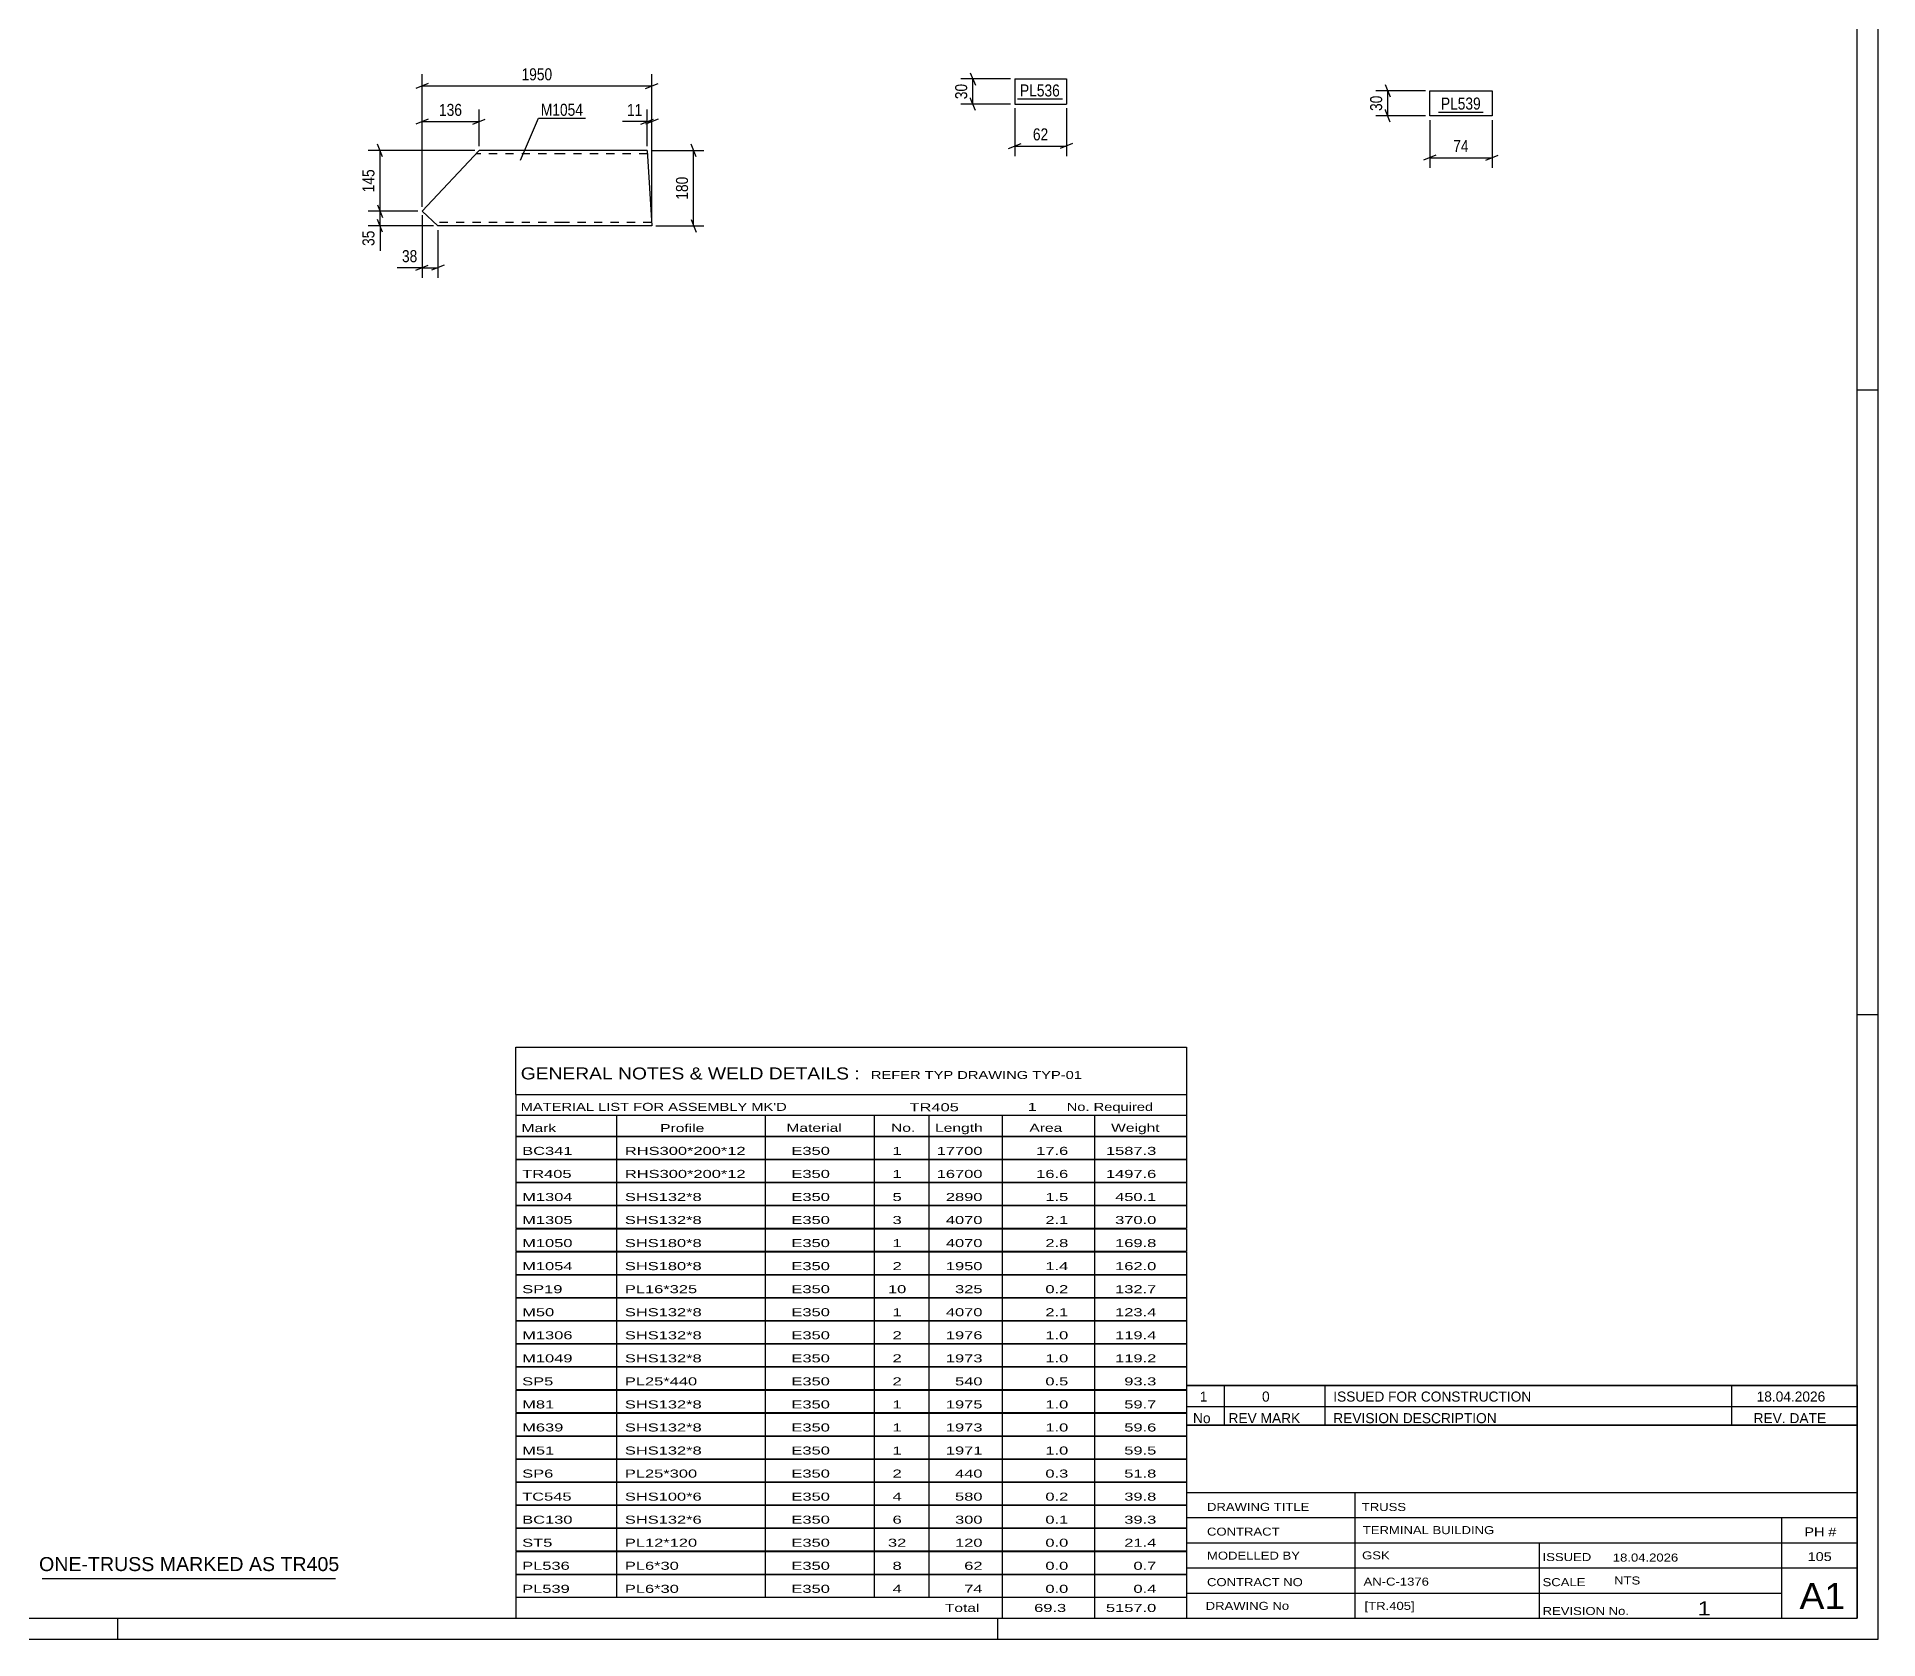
# Model space of a CAD drawing. Header units: millimetres. Extents: x 0 to 1189, y 0 to 841.
# Drawn here: x 749.7 to 1189, y 0 to 382.3 of the extents above; entities that cross this region are included whole.
import ezdxf

# ---------------------------------------------------------------- set-up
doc = ezdxf.new("R2010")
doc.units = ezdxf.units.MM
doc.linetypes.add('DXK_LINE_DOT2', pattern=[3.9198, 1.9599, -1.9599])
doc.styles.add('Arial', font='ARIAL.TTF', dxfattribs={"height": 0.2})
doc.styles.add('Arial Narrow', font='ARIALN.TTF', dxfattribs={"height": 0.2})

# ---------------------------------------------------------------- blocks, each defined once
blk = doc.blocks.new('Unknown-717048542-23894')
at = {"color": 7, "linetype": 'Continuous'}
for p, q in [((1024, 51.05), (1024, 5)), ((1024, 51.05), (1184, 51.05)), ((1184, 51), (1184, 5)), ((1024, 35), (1184, 35)), ((1064.14, 35), (1064.14, 5)), ((1024, 29), (1184, 29)), ((1166, 5.05), (1166, 29.05)), ((1024, 23), (1184, 23)), ((1108.14, 23), (1108.14, 5)), ((1024, 17), (1184, 17)), ((1024, 11), (1166, 11)), ((1024, 5), (1184, 5))]:
    blk.add_line(p, q, dxfattribs=at)
at = {"color": 7, "style": 'Arial Narrow'}
for s, height, width, p in [('DRAWING TITLE', 1.9089, 1.425378, (1028.88, 30.61)), ('TRUSS  ', 1.909, 1.425378, (1065.81, 30.59)), ('CONTRACT', 1.909, 1.425378, (1028.88, 24.71)), ('TERMINAL BUILDING', 1.9089, 1.425378, (1066.06, 25.07)), ('MODELLED BY', 1.9089, 1.425378, (1028.88, 18.98)), ('GSK', 1.909, 1.425378, (1065.88, 19.04)), ('ISSUED', 1.909, 1.425378, (1108.94, 18.64)), ('18.04.2026', 1.909, 1.425378, (1125.69, 18.52)), ('CONTRACT NO', 1.9089, 1.425378, (1028.88, 12.66)), ('AN-C-1376', 1.909, 1.425378, (1066.23, 12.78)), ('SCALE', 1.909, 1.425378, (1108.94, 12.65)), ('A1', 6.204, 1.25, (1170.24, 7.2)), ('DRAWING No', 1.909, 1.425378, (1028.56, 7)), ('[TR.405]', 1.909, 1.425378, (1066.46, 6.99)), ('1', 3.34, 1.5, (1145.91, 5.68)), ('REVISION No.', 1.9089, 1.425378, (1108.94, 5.77))]:
    blk.add_text(s, height=height, dxfattribs=dict(at, width=width)).set_placement(p)
at = {"color": 7, "linetype": 'Continuous', "style": 'Arial Narrow'}
for s, height, width, p in [('PH #', 2.1, 1.42538, (1171.4, 24.55)), ('105', 2.1, 1.42538, (1172.19, 18.65)), ('NTS', 1.909, 1.425378, (1126, 13.05))]:
    blk.add_text(s, height=height, dxfattribs=dict(at, width=width)).set_placement(p)
blk = doc.blocks.new('Unknown-717048542-1133')
at = {"color": 5, "linetype": 'Continuous'}
for p, q in [((1189, 0), (1189, 841)), ((1184, 5), (1184, 836)), ((1189, 298), (1184, 298)), ((1189, 149), (1184, 149)), ((5, 5), (1184, 5)), ((769, 0), (769, 5)), ((979, 0), (979, 5)), ((0, 0), (1189, 0))]:
    blk.add_line(p, q, dxfattribs=at)
blk = doc.blocks.new('Unknown-717048542-23895')
at = {"color": 7, "linetype": 'Continuous'}
for p, q in [((1024, 60.55), (1184, 60.55)), ((1184, 60.55), (1024, 60.55)), ((1024, 60.55), (1024, 55.55)), ((1033, 60.55), (1033, 55.55)), ((1057, 60.55), (1057, 55.55)), ((1154, 60.55), (1154, 55.55)), ((1184, 60.55), (1184, 55.55)), ((1024, 55.55), (1184, 55.55)), ((1024, 55.55), (1024, 51.05)), ((1024, 55.55), (1184, 55.55)), ((1033, 55.55), (1033, 51.05)), ((1057, 55.55), (1057, 51.05)), ((1154, 55.55), (1154, 51.05)), ((1184, 55.55), (1184, 51.05)), ((1184, 51.05), (1024, 51.05))]:
    blk.add_line(p, q, dxfattribs=at)
at = {"color": 7, "linetype": 'Continuous', "style": 'Arial Narrow'}
for s, height, width, p in [('1', 2.39, 1.196471, (1027.16, 56.7)), ('0', 2.39, 1.196471, (1042, 56.7)), ('ISSUED FOR CONSTRUCTION', 2.3861, 1.196471, (1059, 56.7)), ('18.04.2026', 2.386, 1.196471, (1160, 56.7)), ('No', 2.386, 1.2, (1025.54, 51.55)), ('REV MARK', 2.386, 1.2, (1034, 51.55)), ('REVISION DESCRIPTION', 2.3861, 1.2, (1059, 51.55)), ('REV. DATE', 2.386, 1.2, (1159.28, 51.55))]:
    blk.add_text(s, height=height, dxfattribs=dict(at, width=width)).set_placement(p)
blk = doc.blocks.new('Unknown-717048542-23896')
at = {"color": 7, "linetype": 'Continuous'}
for p, q in [((864, 141.25), (1024, 141.25)), ((864, 130), (864, 141.25)), ((1024, 141.25), (1024, 130)), ((864, 130), (1024, 130)), ((864, 130), (864, 125)), ((1024, 130), (1024, 125)), ((864, 125), (1024, 125)), ((864, 125), (864, 120)), ((888, 125), (888, 120)), ((923.5, 125), (923.5, 120)), ((949.5, 125), (949.5, 120)), ((962.5, 125), (962.5, 120)), ((980, 125), (980, 120)), ((1002, 125), (1002, 120)), ((1024, 125), (1024, 120)), ((864, 120), (1024, 120)), ((864, 119.95), (864, 114.55)), ((864, 119.95), (1024, 119.95)), ((888, 120), (888, 114.5)), ((923.5, 120), (923.5, 114.5)), ((949.5, 120), (949.5, 114.5)), ((962.5, 120), (962.5, 114.5)), ((980, 120), (980, 114.5)), ((1002, 120), (1002, 114.5)), ((1024, 119.95), (1024, 114.55)), ((864, 114.55), (1024, 114.55)), ((864, 114.45), (864, 109.05)), ((864, 114.45), (1024, 114.45)), ((888, 114.5), (888, 109)), ((923.5, 114.5), (923.5, 109)), ((949.5, 114.5), (949.5, 109)), ((962.5, 114.5), (962.5, 109)), ((980, 114.5), (980, 109)), ((1002, 114.5), (1002, 109)), ((1024, 114.45), (1024, 109.05)), ((864, 109.05), (1024, 109.05)), ((864, 108.95), (864, 103.55)), ((864, 108.95), (1024, 108.95)), ((888, 109), (888, 103.5)), ((923.5, 109), (923.5, 103.5)), ((949.5, 109), (949.5, 103.5)), ((962.5, 109), (962.5, 103.5)), ((980, 109), (980, 103.5)), ((1002, 109), (1002, 103.5)), ((1024, 108.95), (1024, 103.55)), ((864, 103.55), (1024, 103.55)), ((864, 103.45), (864, 98.05)), ((864, 103.45), (1024, 103.45)), ((888, 103.5), (888, 98)), ((923.5, 103.5), (923.5, 98)), ((949.5, 103.5), (949.5, 98)), ((962.5, 103.5), (962.5, 98)), ((980, 103.5), (980, 98)), ((1002, 103.5), (1002, 98)), ((1024, 103.45), (1024, 98.05)), ((864, 98.05), (1024, 98.05)), ((864, 97.95), (864, 92.55)), ((864, 97.95), (1024, 97.95)), ((888, 98), (888, 92.5)), ((923.5, 98), (923.5, 92.5)), ((949.5, 98), (949.5, 92.5)), ((962.5, 98), (962.5, 92.5)), ((980, 98), (980, 92.5)), ((1002, 98), (1002, 92.5)), ((1024, 97.95), (1024, 92.55)), ((864, 92.55), (1024, 92.55)), ((864, 92.45), (864, 87.05)), ((864, 92.45), (1024, 92.45)), ((888, 92.5), (888, 87)), ((923.5, 92.5), (923.5, 87)), ((949.5, 92.5), (949.5, 87)), ((962.5, 92.5), (962.5, 87)), ((980, 92.5), (980, 87)), ((1002, 92.5), (1002, 87)), ((1024, 92.45), (1024, 87.05)), ((864, 87.05), (1024, 87.05)), ((864, 86.95), (864, 81.55)), ((864, 86.95), (1024, 86.95)), ((888, 87), (888, 81.5)), ((923.5, 87), (923.5, 81.5)), ((949.5, 87), (949.5, 81.5)), ((962.5, 87), (962.5, 81.5)), ((980, 87), (980, 81.5)), ((1002, 87), (1002, 81.5)), ((1024, 86.95), (1024, 81.55)), ((864, 81.55), (1024, 81.55)), ((864, 81.45), (864, 76.05)), ((864, 81.45), (1024, 81.45)), ((888, 81.5), (888, 76)), ((923.5, 81.5), (923.5, 76)), ((949.5, 81.5), (949.5, 76)), ((962.5, 81.5), (962.5, 76)), ((980, 81.5), (980, 76)), ((1002, 81.5), (1002, 76)), ((1024, 81.45), (1024, 76.05)), ((864, 76.05), (1024, 76.05)), ((864, 75.95), (864, 70.55)), ((864, 75.95), (1024, 75.95)), ((888, 76), (888, 70.5)), ((923.5, 76), (923.5, 70.5)), ((949.5, 76), (949.5, 70.5)), ((962.5, 76), (962.5, 70.5)), ((980, 76), (980, 70.5)), ((1002, 76), (1002, 70.5)), ((1024, 75.95), (1024, 70.55)), ((864, 70.55), (1024, 70.55)), ((864, 70.45), (864, 65.05)), ((864, 70.45), (1024, 70.45)), ((888, 70.5), (888, 65)), ((923.5, 70.5), (923.5, 65)), ((949.5, 70.5), (949.5, 65)), ((962.5, 70.5), (962.5, 65)), ((980, 70.5), (980, 65)), ((1002, 70.5), (1002, 65)), ((1024, 70.45), (1024, 65.05)), ((864, 65.05), (1024, 65.05)), ((864, 64.95), (864, 59.55)), ((864, 64.95), (1024, 64.95)), ((888, 65), (888, 59.5)), ((923.5, 65), (923.5, 59.5)), ((949.5, 65), (949.5, 59.5)), ((962.5, 65), (962.5, 59.5)), ((980, 65), (980, 59.5)), ((1002, 65), (1002, 59.5)), ((1024, 64.95), (1024, 59.55)), ((864, 59.55), (1024, 59.55)), ((864, 59.45), (864, 54.05)), ((864, 59.45), (1024, 59.45)), ((888, 59.5), (888, 54)), ((923.5, 59.5), (923.5, 54)), ((949.5, 59.5), (949.5, 54)), ((962.5, 59.5), (962.5, 54)), ((980, 59.5), (980, 54)), ((1002, 59.5), (1002, 54)), ((1024, 59.45), (1024, 54.05)), ((864, 54.05), (1024, 54.05)), ((864, 53.95), (864, 48.55)), ((864, 53.95), (1024, 53.95)), ((888, 54), (888, 48.5)), ((923.5, 54), (923.5, 48.5)), ((949.5, 54), (949.5, 48.5)), ((962.5, 54), (962.5, 48.5)), ((980, 54), (980, 48.5)), ((1002, 54), (1002, 48.5)), ((1024, 53.95), (1024, 48.55)), ((864, 48.55), (1024, 48.55)), ((864, 48.45), (864, 43.05)), ((864, 48.45), (1024, 48.45)), ((888, 48.5), (888, 43)), ((923.5, 48.5), (923.5, 43)), ((949.5, 48.5), (949.5, 43)), ((962.5, 48.5), (962.5, 43)), ((980, 48.5), (980, 43)), ((1002, 48.5), (1002, 43)), ((1024, 48.45), (1024, 43.05)), ((864, 43.05), (1024, 43.05)), ((864, 42.95), (864, 37.55)), ((864, 42.95), (1024, 42.95)), ((888, 43), (888, 37.5)), ((923.5, 43), (923.5, 37.5)), ((949.5, 43), (949.5, 37.5)), ((962.5, 43), (962.5, 37.5)), ((980, 43), (980, 37.5)), ((1002, 43), (1002, 37.5)), ((1024, 42.95), (1024, 37.55)), ((864, 37.55), (1024, 37.55)), ((864, 37.45), (864, 32.05)), ((864, 37.45), (1024, 37.45)), ((888, 37.5), (888, 32)), ((923.5, 37.5), (923.5, 32)), ((949.5, 37.5), (949.5, 32)), ((962.5, 37.5), (962.5, 32)), ((980, 37.5), (980, 32)), ((1002, 37.5), (1002, 32)), ((1024, 37.45), (1024, 32.05)), ((864, 32.05), (1024, 32.05)), ((864, 31.95), (864, 26.55)), ((864, 31.95), (1024, 31.95)), ((888, 32), (888, 26.5)), ((923.5, 32), (923.5, 26.5)), ((949.5, 32), (949.5, 26.5)), ((962.5, 32), (962.5, 26.5)), ((980, 32), (980, 26.5)), ((1002, 32), (1002, 26.5)), ((1024, 31.95), (1024, 26.55)), ((864, 26.55), (1024, 26.55)), ((864, 26.45), (864, 21.05)), ((864, 26.45), (1024, 26.45)), ((888, 26.5), (888, 21)), ((923.5, 26.5), (923.5, 21)), ((949.5, 26.5), (949.5, 21)), ((962.5, 26.5), (962.5, 21)), ((980, 26.5), (980, 21)), ((1002, 26.5), (1002, 21)), ((1024, 26.45), (1024, 21.05)), ((864, 21.05), (1024, 21.05)), ((864, 20.95), (864, 15.55)), ((864, 20.95), (1024, 20.95)), ((888, 21), (888, 15.5)), ((923.5, 21), (923.5, 15.5)), ((949.5, 21), (949.5, 15.5)), ((962.5, 21), (962.5, 15.5)), ((980, 21), (980, 15.5)), ((1002, 21), (1002, 15.5)), ((1024, 20.95), (1024, 15.55)), ((864, 15.55), (1024, 15.55)), ((864, 15.45), (864, 10.05)), ((864, 15.45), (1024, 15.45)), ((888, 15.5), (888, 10)), ((923.5, 15.5), (923.5, 10)), ((949.5, 15.5), (949.5, 10)), ((962.5, 15.5), (962.5, 10)), ((980, 15.5), (980, 10)), ((1002, 15.5), (1002, 10)), ((1024, 15.45), (1024, 10.05)), ((864, 10.05), (1024, 10.05)), ((864, 10), (1024, 10)), ((864, 10), (864, 5)), ((980, 10), (980, 5)), ((1002, 10), (1002, 5)), ((1024, 10), (1024, 5)), ((864, 5), (1024, 5))]:
    blk.add_line(p, q, dxfattribs=at)
at = {"color": 7, "style": 'Arial Narrow'}
for s, height, width, p in [('GENERAL NOTES & WELD DETAILS :', 2.8633, 1.4, (865.15, 133.56)), ('REFER TYP DRAWING TYP-01', 1.9089, 1.6, (948.7, 133.66)), ("MATERIAL LIST FOR ASSEMBLY MK'D", 1.9089, 1.6, (865.15, 126.06)), ('TR405', 1.909, 1.794707, (957.9, 125.97)), ('1', 1.91, 1.794707, (986.08, 126.06)), ('No. Required', 1.9089, 1.6, (995.41, 126.06)), ('Mark', 1.909, 1.7, (865.34, 121)), ('Profile', 1.909, 1.7, (898.41, 121)), ('Material', 1.909, 1.7, (928.54, 121.06)), ('Length', 1.909, 1.7, (964, 121.06)), ('Weight', 1.909, 1.7, (1006, 121.06)), ('No.', 1.909, 1.7, (953.5, 121.06)), ('Area', 1.909, 1.7, (986.5, 121.06))]:
    blk.add_text(s, height=height, dxfattribs=dict(at, width=width)).set_placement(p)
at = {"color": 7, "linetype": 'Continuous', "style": 'Arial Narrow'}
for s, height, width, p in [('BC341', 1.909, 1.794707, (865.5, 115.56)), ('RHS300*200*12', 1.9089, 1.794707, (890, 115.56)), ('E350', 1.909, 1.794707, (929.74, 115.56)), ('1', 1.91, 1.794707, (953.86, 115.56)), ('17700', 1.909, 1.794707, (964.4, 115.56)), ('17.6', 1.909, 1.794707, (988.13, 115.56)), ('1587.3', 1.909, 1.794707, (1004.77, 115.56)), ('TR405', 1.909, 1.794707, (865.5, 110.06)), ('RHS300*200*12', 1.9089, 1.794707, (890, 110.06)), ('E350', 1.909, 1.794707, (929.74, 110.06)), ('1', 1.91, 1.794707, (953.86, 110.06)), ('16700', 1.909, 1.794707, (964.4, 110.06)), ('16.6', 1.909, 1.794707, (988.13, 110.06)), ('1497.6', 1.909, 1.794707, (1004.77, 110.06)), ('M1304', 1.909, 1.794707, (865.5, 104.56)), ('SHS132*8', 1.909, 1.794707, (890, 104.56)), ('E350', 1.909, 1.794707, (929.74, 104.56)), ('5', 1.91, 1.794707, (953.86, 104.56)), ('2890', 1.909, 1.794707, (966.58, 104.56)), ('1.5', 1.909, 1.794707, (990.32, 104.56)), ('450.1', 1.909, 1.794707, (1006.96, 104.56)), ('M1305', 1.909, 1.794707, (865.5, 99.06)), ('SHS132*8', 1.909, 1.794707, (890, 99.06)), ('E350', 1.909, 1.794707, (929.74, 99.06)), ('3', 1.91, 1.794707, (953.86, 99.06)), ('4070', 1.909, 1.794707, (966.58, 99.06)), ('2.1', 1.909, 1.794707, (990.32, 99.06)), ('370.0', 1.909, 1.794707, (1006.96, 99.06)), ('M1050', 1.909, 1.794707, (865.5, 93.56)), ('SHS180*8', 1.909, 1.794707, (890, 93.56)), ('E350', 1.909, 1.794707, (929.74, 93.56)), ('1', 1.91, 1.794707, (953.86, 93.56)), ('4070', 1.909, 1.794707, (966.58, 93.56)), ('2.8', 1.909, 1.794707, (990.32, 93.56)), ('169.8', 1.909, 1.794707, (1006.96, 93.56)), ('M1054', 1.909, 1.794707, (865.5, 88.06)), ('SHS180*8', 1.909, 1.794707, (890, 88.06)), ('E350', 1.909, 1.794707, (929.74, 88.06)), ('2', 1.91, 1.794707, (953.86, 88.06)), ('1950', 1.909, 1.794707, (966.58, 88.06)), ('1.4', 1.909, 1.794707, (990.32, 88.06)), ('162.0', 1.909, 1.794707, (1006.96, 88.06)), ('SP19', 1.909, 1.794707, (865.5, 82.56)), ('PL16*325', 1.909, 1.794707, (890, 82.56)), ('E350', 1.909, 1.794707, (929.74, 82.56)), ('10', 1.909, 1.794707, (952.76, 82.56)), ('325', 1.909, 1.794707, (968.77, 82.56)), ('0.2', 1.909, 1.794707, (990.32, 82.56)), ('132.7', 1.909, 1.794707, (1006.96, 82.56)), ('M50', 1.909, 1.794707, (865.5, 77.06)), ('SHS132*8', 1.909, 1.794707, (890, 77.06)), ('E350', 1.909, 1.794707, (929.74, 77.06)), ('1', 1.91, 1.794707, (953.86, 77.06)), ('4070', 1.909, 1.794707, (966.58, 77.06)), ('2.1', 1.909, 1.794707, (990.32, 77.06)), ('123.4', 1.909, 1.794707, (1006.96, 77.06)), ('M1306', 1.909, 1.794707, (865.5, 71.56)), ('SHS132*8', 1.909, 1.794707, (890, 71.56)), ('E350', 1.909, 1.794707, (929.74, 71.56)), ('2', 1.91, 1.794707, (953.86, 71.56)), ('1976', 1.909, 1.794707, (966.58, 71.56)), ('1.0', 1.909, 1.794707, (990.32, 71.56)), ('119.4', 1.909, 1.794707, (1006.96, 71.56)), ('M1049', 1.909, 1.794707, (865.5, 66.06)), ('SHS132*8', 1.909, 1.794707, (890, 66.06)), ('E350', 1.909, 1.794707, (929.74, 66.06)), ('2', 1.91, 1.794707, (953.86, 66.06)), ('1973', 1.909, 1.794707, (966.58, 66.06)), ('1.0', 1.909, 1.794707, (990.32, 66.06)), ('119.2', 1.909, 1.794707, (1006.96, 66.06)), ('SP5', 1.909, 1.794707, (865.5, 60.56)), ('PL25*440', 1.909, 1.794707, (890, 60.56)), ('E350', 1.909, 1.794707, (929.74, 60.56)), ('2', 1.91, 1.794707, (953.86, 60.56)), ('540', 1.909, 1.794707, (968.77, 60.56)), ('0.5', 1.909, 1.794707, (990.32, 60.56)), ('93.3', 1.909, 1.794707, (1009.14, 60.56)), ('M81', 1.909, 1.794707, (865.5, 55.06)), ('SHS132*8', 1.909, 1.794707, (890, 55.06)), ('E350', 1.909, 1.794707, (929.74, 55.06)), ('1', 1.91, 1.794707, (953.86, 55.06)), ('1975', 1.909, 1.794707, (966.58, 55.06)), ('1.0', 1.909, 1.794707, (990.32, 55.06)), ('59.7', 1.909, 1.794707, (1009.14, 55.06)), ('M639', 1.909, 1.794707, (865.5, 49.56)), ('SHS132*8', 1.909, 1.794707, (890, 49.56)), ('E350', 1.909, 1.794707, (929.74, 49.56)), ('1', 1.91, 1.794707, (953.86, 49.56)), ('1973', 1.909, 1.794707, (966.58, 49.56)), ('1.0', 1.909, 1.794707, (990.32, 49.56)), ('59.6', 1.909, 1.794707, (1009.14, 49.56)), ('M51', 1.909, 1.794707, (865.5, 44.06)), ('SHS132*8', 1.909, 1.794707, (890, 44.06)), ('E350', 1.909, 1.794707, (929.74, 44.06)), ('1', 1.91, 1.794707, (953.86, 44.06)), ('1971', 1.909, 1.794707, (966.58, 44.06)), ('1.0', 1.909, 1.794707, (990.32, 44.06)), ('59.5', 1.909, 1.794707, (1009.14, 44.06)), ('SP6', 1.909, 1.794707, (865.5, 38.56)), ('PL25*300', 1.909, 1.794707, (890, 38.56)), ('E350', 1.909, 1.794707, (929.74, 38.56)), ('2', 1.91, 1.794707, (953.86, 38.56)), ('440', 1.909, 1.794707, (968.77, 38.56)), ('0.3', 1.909, 1.794707, (990.32, 38.56)), ('51.8', 1.909, 1.794707, (1009.14, 38.56)), ('TC545', 1.909, 1.794707, (865.5, 33.06)), ('SHS100*6', 1.909, 1.794707, (890, 33.06)), ('E350', 1.909, 1.794707, (929.74, 33.06)), ('4', 1.91, 1.794707, (953.86, 33.06)), ('580', 1.909, 1.794707, (968.77, 33.06)), ('0.2', 1.909, 1.794707, (990.32, 33.06)), ('39.8', 1.909, 1.794707, (1009.14, 33.06)), ('BC130', 1.909, 1.794707, (865.5, 27.56)), ('SHS132*6', 1.909, 1.794707, (890, 27.56)), ('E350', 1.909, 1.794707, (929.74, 27.56)), ('6', 1.91, 1.794707, (953.86, 27.56)), ('300', 1.909, 1.794707, (968.77, 27.56)), ('0.1', 1.909, 1.794707, (990.32, 27.56)), ('39.3', 1.909, 1.794707, (1009.14, 27.56)), ('ST5', 1.909, 1.794707, (865.5, 22.06)), ('PL12*120', 1.909, 1.794707, (890, 22.06)), ('E350', 1.909, 1.794707, (929.74, 22.06)), ('32', 1.909, 1.794707, (952.76, 22.06)), ('120', 1.909, 1.794707, (968.77, 22.06)), ('0.0', 1.909, 1.794707, (990.32, 22.06)), ('21.4', 1.909, 1.794707, (1009.14, 22.06)), ('PL536', 1.909, 1.794707, (865.5, 16.56)), ('PL6*30', 1.909, 1.794707, (890, 16.56)), ('E350', 1.909, 1.794707, (929.74, 16.56)), ('8', 1.91, 1.794707, (953.86, 16.56)), ('62', 1.909, 1.794707, (970.96, 16.56)), ('0.0', 1.909, 1.794707, (990.32, 16.56)), ('0.7', 1.909, 1.794707, (1011.33, 16.56)), ('PL539', 1.909, 1.794707, (865.5, 11.06)), ('PL6*30', 1.909, 1.794707, (890, 11.06)), ('E350', 1.909, 1.794707, (929.74, 11.06)), ('4', 1.91, 1.794707, (953.86, 11.06)), ('74', 1.909, 1.794707, (970.96, 11.06)), ('0.0', 1.909, 1.794707, (990.32, 11.06)), ('0.4', 1.909, 1.794707, (1011.33, 11.06)), ('Total', 1.909, 1.7, (966.33, 6.5)), ('69.3', 1.909, 1.794707, (987.64, 6.5)), ('5157.0', 1.909, 1.794707, (1004.77, 6.5))]:
    blk.add_text(s, height=height, dxfattribs=dict(at, width=width)).set_placement(p)
blk = doc.blocks.new('Unknown-717048542-23897')
at = {"color": 7, "linetype": 'Continuous'}
blk.add_line((751, 14.5), (821, 14.5), dxfattribs=at)
at = {"color": 7, "style": 'Arial'}
blk.add_text('ONE-TRUSS MARKED AS TR405', height=3.3428, dxfattribs=at).set_placement((750.24, 16.25))
blk = doc.blocks.new('Part-717048542-17581 - 17580')
at = {"color": 2, "linetype": 'Continuous'}
for p, q in [((841.6, 340.75), (855.2, 355.22)), ((875.2, 355.22), (855.2, 355.22)), ((895.3, 355.22), (875.3, 355.22)), ((895.3, 355.22), (896.41, 337.22)), ((845.35, 337.22), (841.6, 340.75)), ((875.2, 337.22), (845.35, 337.22)), ((896.41, 337.22), (875.3, 337.22))]:
    blk.add_line(p, q, dxfattribs=at)
at = {"color": 7, "linetype": 'DXK_LINE_DOT2'}
for p, q in [((875.2, 354.42), (854.45, 354.42)), ((895.35, 354.42), (875.3, 354.42)), ((875.2, 338.02), (844.5, 338.02)), ((896.36, 338.02), (875.3, 338.02)), ((896.36, 338.02), (896.36, 338.08))]:
    blk.add_line(p, q, dxfattribs=at)
blk = doc.blocks.new('Part-717048542-17705 - 17704')
at = {"color": 2, "linetype": 'Continuous'}
for p, q in [((1082.01, 363.48), (1082.01, 369.48)), ((1082.01, 369.48), (1096.88, 369.48)), ((1096.88, 369.48), (1096.88, 363.48)), ((1096.88, 363.48), (1082.01, 363.48))]:
    blk.add_line(p, q, dxfattribs=at)
blk = doc.blocks.new('Part-717048542-17713 - 17712')
at = {"color": 2, "linetype": 'Continuous'}
for p, q in [((983.01, 372.28), (983.01, 366.28)), ((983.01, 372.28), (995.32, 372.28)), ((995.32, 372.28), (995.32, 366.28)), ((983.01, 366.28), (995.32, 366.28))]:
    blk.add_line(p, q, dxfattribs=at)
blk = doc.blocks.new('StraightDimension-717048542-21463 - 17580')
at = {"color": 7, "linetype": 'Continuous'}
for p, q in [((832.2, 353.72), (831, 356.72)), ((854.2, 355.22), (828.75, 355.22)), ((831.6, 340.75), (831.6, 355.22)), ((840.6, 340.75), (828.75, 340.75)), ((831, 342.25), (832.2, 339.25))]:
    blk.add_line(p, q, dxfattribs=at)
at = {"color": 0}
blk.add_wipeout([(830.85, 351.33), (826.65, 351.33), (826.65, 344.64), (830.85, 344.64)], dxfattribs=at)
at = {"color": 3, "style": 'Arial Narrow'}
blk.add_text('145', height=2.863, rotation=90.0002, dxfattribs=at).set_placement((830.25, 345.24))
blk = doc.blocks.new('StraightDimension-717048542-17991 - 17580')
at = {"color": 7, "linetype": 'Continuous'}
for p, q in [((841.6, 341.75), (841.6, 373.46)), ((896.41, 338.22), (896.41, 373.46)), ((843.1, 371.21), (840.1, 370.01)), ((841.6, 370.61), (896.41, 370.61)), ((894.91, 370.01), (897.91, 371.21))]:
    blk.add_line(p, q, dxfattribs=at)
at = {"color": 0}
blk.add_wipeout([(873.26, 371.36), (873.26, 375.56), (864.75, 375.56), (864.75, 371.36)], dxfattribs=at)
at = {"color": 3, "style": 'Arial Narrow'}
blk.add_text('1950', height=2.863, dxfattribs=at).set_placement((865.35, 371.96))
blk = doc.blocks.new('StraightDimension-717048542-17973 - 17580')
at = {"color": 7, "linetype": 'Continuous'}
for p, q in [((841.6, 339.75), (841.6, 324.82)), ((845.35, 336.22), (845.35, 324.82)), ((840.1, 326.62), (843.1, 327.82)), ((841.6, 327.22), (845.35, 327.22)), ((846.85, 327.82), (843.85, 326.62))]:
    blk.add_line(p, q, dxfattribs=at)
at = {"color": 0}
blk.add_wipeout([(841.07, 327.97), (841.07, 332.17), (836.22, 332.17), (836.22, 327.97)], dxfattribs=at)
at = {"color": 7, "linetype": 'Continuous'}
blk.add_line((841.6, 327.22), (835.69, 327.22), dxfattribs=at)
blk.add_line((841.6, 327.22), (835.69, 327.22), dxfattribs=at)
at = {"color": 3, "style": 'Arial Narrow'}
blk.add_text('38', height=2.863, dxfattribs=at).set_placement((836.82, 328.57))
blk = doc.blocks.new('StraightDimension-717048542-17965 - 17580')
at = {"color": 7, "linetype": 'Continuous'}
for p, q in [((895.3, 356.22), (895.3, 364.97)), ((896.41, 338.22), (896.41, 364.97)), ((893.8, 361.52), (896.8, 362.72)), ((897.91, 362.72), (894.91, 361.52)), ((895.3, 362.12), (896.41, 362.12))]:
    blk.add_line(p, q, dxfattribs=at)
at = {"color": 0}
blk.add_wipeout([(894.78, 362.87), (894.78, 367.07), (889.92, 367.07), (889.92, 362.87)], dxfattribs=at)
at = {"color": 7, "linetype": 'Continuous'}
blk.add_line((895.3, 362.12), (889.4, 362.12), dxfattribs=at)
blk.add_line((895.3, 362.12), (889.4, 362.12), dxfattribs=at)
at = {"color": 3, "style": 'Arial Narrow'}
blk.add_text('11', height=2.863, dxfattribs=at).set_placement((890.52, 363.47))
blk = doc.blocks.new('StraightDimension-717048542-17985 - 17580')
at = {"color": 7, "linetype": 'Continuous'}
for p, q in [((907.01, 353.72), (905.81, 356.72)), ((896.3, 355.22), (908.81, 355.22)), ((906.41, 337.22), (906.41, 355.22)), ((905.81, 338.72), (907.01, 335.72)), ((897.41, 337.22), (908.81, 337.22))]:
    blk.add_line(p, q, dxfattribs=at)
at = {"color": 0}
blk.add_wipeout([(905.66, 349.56), (901.46, 349.56), (901.46, 342.88), (905.66, 342.88)], dxfattribs=at)
at = {"color": 3, "style": 'Arial Narrow'}
blk.add_text('180', height=2.863, rotation=90.0002, dxfattribs=at).set_placement((905.06, 343.48))
blk = doc.blocks.new('StraightDimension-717048542-17969 - 17580')
at = {"color": 7, "linetype": 'Continuous'}
for p, q in [((841.6, 341.75), (841.6, 364.97)), ((855.2, 356.22), (855.2, 364.97)), ((843.1, 362.72), (840.1, 361.52)), ((841.6, 362.12), (855.2, 362.12)), ((853.7, 361.52), (856.7, 362.72))]:
    blk.add_line(p, q, dxfattribs=at)
at = {"color": 0}
blk.add_wipeout([(851.74, 362.87), (851.74, 367.07), (845.06, 367.07), (845.06, 362.87)], dxfattribs=at)
at = {"color": 3, "style": 'Arial Narrow'}
blk.add_text('136', height=2.863, dxfattribs=at).set_placement((845.66, 363.47))
blk = doc.blocks.new('StraightDimension-717048542-21464 - 17580')
at = {"color": 7, "linetype": 'Continuous'}
for p, q in [((840.6, 340.75), (828.75, 340.75)), ((831, 342.25), (832.2, 339.25)), ((832.2, 335.72), (831, 338.72)), ((831.6, 337.22), (831.6, 340.75)), ((844.35, 337.22), (828.75, 337.22))]:
    blk.add_line(p, q, dxfattribs=at)
at = {"color": 0}
blk.add_wipeout([(830.85, 336.69), (826.65, 336.69), (826.65, 331.84), (830.85, 331.84)], dxfattribs=at)
at = {"color": 7, "linetype": 'Continuous'}
blk.add_line((831.6, 337.22), (831.6, 331.31), dxfattribs=at)
blk.add_line((831.6, 337.22), (831.6, 331.31), dxfattribs=at)
at = {"color": 3, "style": 'Arial Narrow'}
blk.add_text('35', height=2.863, rotation=90.0002, dxfattribs=at).set_placement((830.25, 332.44))
blk = doc.blocks.new('StraightDimension-717048542-18207 - 17704')
at = {"color": 7, "linetype": 'Continuous'}
for p, q in [((1081.01, 369.48), (1069.16, 369.48)), ((1071.41, 370.98), (1072.61, 367.98)), ((1072.01, 363.48), (1072.01, 369.48)), ((1072.61, 361.98), (1071.41, 364.98)), ((1081.01, 363.48), (1069.16, 363.48))]:
    blk.add_line(p, q, dxfattribs=at)
at = {"color": 0}
blk.add_wipeout([(1071.26, 368.91), (1067.06, 368.91), (1067.06, 364.05), (1071.26, 364.05)], dxfattribs=at)
at = {"color": 3, "style": 'Arial Narrow'}
blk.add_text('30', height=2.863, rotation=90.0002, dxfattribs=at).set_placement((1070.66, 364.65))
blk = doc.blocks.new('StraightDimension-717048542-18211 - 17704')
at = {"color": 7, "linetype": 'Continuous'}
for p, q in [((1082.01, 362.48), (1082.01, 351.08)), ((1096.88, 362.48), (1096.88, 351.08)), ((1083.51, 354.08), (1080.51, 352.88)), ((1082.01, 353.48), (1096.88, 353.48)), ((1095.38, 352.88), (1098.38, 354.08))]:
    blk.add_line(p, q, dxfattribs=at)
at = {"color": 0}
blk.add_wipeout([(1091.87, 354.23), (1091.87, 358.43), (1087.02, 358.43), (1087.02, 354.23)], dxfattribs=at)
at = {"color": 3, "style": 'Arial Narrow'}
blk.add_text('74', height=2.863, dxfattribs=at).set_placement((1087.62, 354.83))
blk = doc.blocks.new('StraightDimension-717048542-18215 - 17712')
at = {"color": 7, "linetype": 'Continuous'}
for p, q in [((972.41, 373.78), (973.61, 370.78)), ((982.01, 372.28), (970.16, 372.28)), ((973.01, 366.28), (973.01, 372.28)), ((982.01, 366.28), (970.16, 366.28)), ((973.61, 364.78), (972.41, 367.78))]:
    blk.add_line(p, q, dxfattribs=at)
at = {"color": 0}
blk.add_wipeout([(972.26, 371.7), (968.06, 371.7), (968.06, 366.85), (972.26, 366.85)], dxfattribs=at)
at = {"color": 3, "style": 'Arial Narrow'}
blk.add_text('30', height=2.863, rotation=90.0002, dxfattribs=at).set_placement((971.66, 367.45))
blk = doc.blocks.new('StraightDimension-717048542-18219 - 17712')
at = {"color": 7, "linetype": 'Continuous'}
for p, q in [((983.01, 365.28), (983.01, 353.88)), ((995.32, 365.28), (995.32, 353.88)), ((981.51, 355.68), (984.51, 356.88)), ((983.01, 356.28), (995.32, 356.28)), ((996.82, 356.88), (993.82, 355.68))]:
    blk.add_line(p, q, dxfattribs=at)
at = {"color": 0}
blk.add_wipeout([(991.6, 357.03), (991.6, 361.23), (986.74, 361.23), (986.74, 357.03)], dxfattribs=at)
at = {"color": 3, "style": 'Arial Narrow'}
blk.add_text('62', height=2.863, dxfattribs=at).set_placement((987.34, 357.63))
blk = doc.blocks.new('Mark-717048542-18248 - 17580')
at = {"color": 0}
blk.add_wipeout([(880.01, 363.5), (880.01, 366.5), (869.96, 366.5), (869.96, 363.5)], dxfattribs=at)
blk.add_wipeout([(880.01, 363.5), (880.01, 366.5), (869.96, 366.5), (869.96, 363.5)], dxfattribs=at)
at = {"color": 30, "linetype": 'Continuous'}
for p, q in [((865.09, 352.9), (869.36, 362.9)), ((869.36, 362.9), (880.61, 362.9))]:
    blk.add_line(p, q, dxfattribs=at)
at = {"color": 3, "style": 'Arial Narrow'}
blk.add_text('M1054', height=2.863, dxfattribs=at).set_placement((869.96, 363.5))
blk = doc.blocks.new('Mark-717048542-18278 - 17704')
at = {"color": 0}
blk.add_wipeout([(1094.2, 364.98), (1094.2, 367.98), (1084.69, 367.98), (1084.69, 364.98)], dxfattribs=at)
blk.add_wipeout([(1094.2, 364.98), (1094.2, 367.98), (1084.69, 367.98), (1084.69, 364.98)], dxfattribs=at)
at = {"color": 30, "linetype": 'Continuous'}
blk.add_line((1084.09, 364.38), (1094.8, 364.38), dxfattribs=at)
at = {"color": 3, "style": 'Arial Narrow'}
blk.add_text('PL539', height=2.863, dxfattribs=at).set_placement((1084.69, 364.98))
blk = doc.blocks.new('Mark-717048542-18281 - 17712')
at = {"color": 0}
blk.add_wipeout([(993.77, 368.11), (993.77, 371.11), (984.27, 371.11), (984.27, 368.11)], dxfattribs=at)
blk.add_wipeout([(993.77, 368.11), (993.77, 371.11), (984.27, 371.11), (984.27, 368.11)], dxfattribs=at)
at = {"color": 30, "linetype": 'Continuous'}
blk.add_line((983.67, 367.51), (994.37, 367.51), dxfattribs=at)
at = {"color": 3, "style": 'Arial Narrow'}
blk.add_text('PL536', height=2.863, dxfattribs=at).set_placement((984.27, 368.11))

msp = doc.modelspace()

# ---------------------------------------------------------------- block references
for name in ['Unknown-717048542-1133', 'Part-717048542-17713 - 17712', 'Part-717048542-17705 - 17704', 'Part-717048542-17581 - 17580', 'Unknown-717048542-23896', 'Unknown-717048542-23895', 'Unknown-717048542-23894', 'Unknown-717048542-23897']:
    msp.add_blockref(name, (0, 0))

# ---------------------------------------------------------------- next in the draw order: block references
for name in ['StraightDimension-717048542-18215 - 17712', 'StraightDimension-717048542-18207 - 17704', 'StraightDimension-717048542-21463 - 17580']:
    msp.add_blockref(name, (0, 0))

# ---------------------------------------------------------------- next in the draw order: block references
for name in ['StraightDimension-717048542-17991 - 17580', 'Mark-717048542-18281 - 17712', 'StraightDimension-717048542-18219 - 17712', 'StraightDimension-717048542-18211 - 17704']:
    msp.add_blockref(name, (0, 0))

# ---------------------------------------------------------------- next in the draw order: block references
for name in ['Mark-717048542-18248 - 17580', 'StraightDimension-717048542-17965 - 17580', 'Mark-717048542-18278 - 17704', 'StraightDimension-717048542-17973 - 17580']:
    msp.add_blockref(name, (0, 0))

# ---------------------------------------------------------------- next in the draw order: block references
for name in ['StraightDimension-717048542-17969 - 17580', 'StraightDimension-717048542-17985 - 17580']:
    msp.add_blockref(name, (0, 0))

# ---------------------------------------------------------------- next in the draw order: block references
msp.add_blockref('StraightDimension-717048542-21464 - 17580', (0, 0))

doc.saveas('drawing.dxf')
